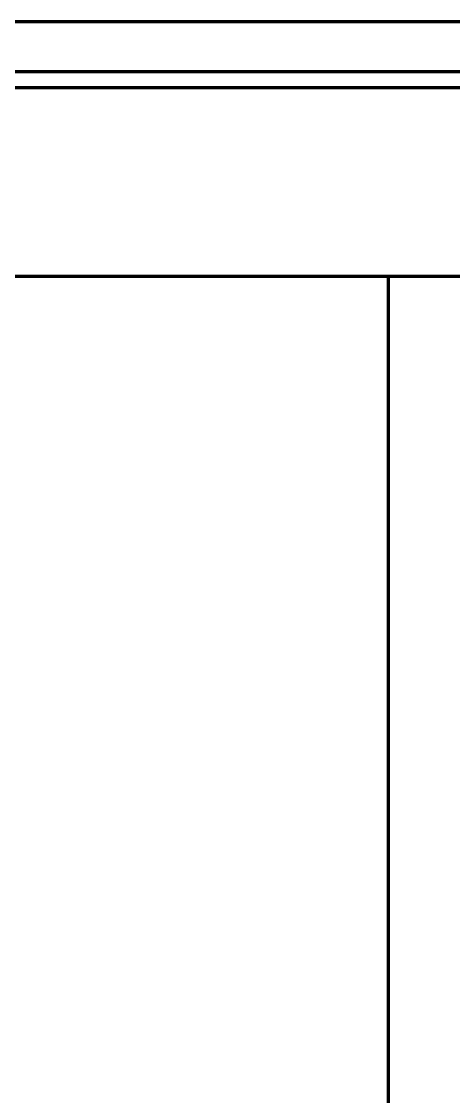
# Model space of a CAD drawing. Header units: inches. Extents: x 16 to 776, y 37 to 575.
# Drawn here: x 485.8 to 593.8, y 306.1 to 574.8 of the extents above; entities that cross this region are included whole.
import ezdxf

# ---------------------------------------------------------------- set-up
doc = ezdxf.new("R2010")
doc.units = ezdxf.units.IN
doc.header["$MEASUREMENT"] = 0
doc.layers.add('P', color=250, linetype='CONTINUOUS', lineweight=100)

msp = doc.modelspace()

# ---------------------------------------------------------------- linework, layer by layer
at = {"layer": 'P', "color": 0, "linetype": 'Continuous'}
for points in [[(15.83, 574.83), (776, 574.83), (776, 37.33), (15.83, 37.33), (15.83, 574.83)], [(28.5, 49.83), (28.5, 562.33), (763.33, 562.33), (763.33, 49.83), (28.5, 49.83)], [(36.5, 558.33), (755.5, 558.33)], [(700.5, 103.67), (37.67, 103.67), (37.67, 511.17), (700.5, 511.17)], [(700.5, 103.67), (577.5, 103.67), (577.5, 511.17), (700.5, 511.17)]]:
    msp.add_lwpolyline(points, dxfattribs=at)

doc.saveas('drawing.dxf')
